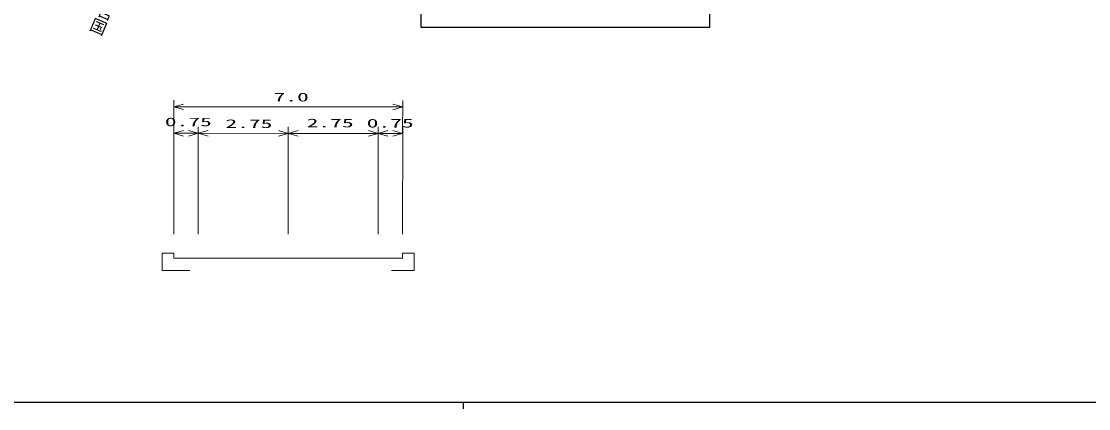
# Model space of a CAD drawing. Units: millimetres, scale not verified. Extents: x 40000 to 680000, y 20000 to 380000.
# Drawn here: x 200435 to 363711, y 204000 to 263293 of the extents above; entities that cross this region are included whole.
import ezdxf
from ezdxf.enums import TextEntityAlignment as Align

# ---------------------------------------------------------------- set-up
doc = ezdxf.new("R2010")
doc.units = ezdxf.units.MM
doc.header["$LTSCALE"] = 1000
for name, color, linetype, lineweight in [('M-BGD', 7, 'Continuous', 25), ('M-STR-HTXT', 7, 'Continuous', 13), ('M-STR-STRC', 7, 'Continuous', 25), ('M-TTL-BAND', 7, 'Continuous', 25)]:
    doc.layers.add(name, color=color, linetype=linetype, lineweight=lineweight)
doc.styles.add('@ＭＳ ゴシック', font='')
doc.styles.add('ＭＳ ゴシック', font='')
doc.styles.get('@ＭＳ ゴシック').set_extended_font_data('@MS Gothic')
doc.styles.get('ＭＳ ゴシック').set_extended_font_data('MS Gothic')

msp = doc.modelspace()

# ---------------------------------------------------------------- linework, layer by layer
at = {"layer": 'M-STR-HTXT'}
for p, q in [((223754, 246170), (223756, 251203)), ((223755, 250202), (225256, 250622)), ((225256, 249781), (223755, 250202)), ((223755, 250202), (258770, 250187)), ((257269, 250608), (258770, 250187)), ((258770, 250187), (257269, 249768)), ((258770, 251188), (258768, 246155)), ((223747, 230710), (223754, 247155)), ((223754, 246154), (225255, 246574)), ((226005, 246573), (227505, 246153)), ((227506, 247153), (227499, 230709)), ((227505, 246153), (229006, 246572)), ((239761, 246568), (241262, 246147)), ((241262, 247147), (241255, 230703)), ((241262, 246147), (242763, 246566)), ((253518, 246562), (255018, 246141)), ((255018, 247141), (255012, 230697)), ((255018, 246141), (256519, 246561)), ((257268, 246560), (258768, 246139)), ((258770, 247140), (258763, 230696)), ((225254, 245733), (223754, 246154)), ((223754, 246154), (227505, 246153)), ((227505, 246153), (226005, 245733)), ((229006, 245732), (227505, 246153)), ((227505, 246153), (241262, 246147)), ((241262, 246147), (239761, 245727)), ((242762, 245726), (241262, 246147)), ((241262, 246147), (255018, 246141)), ((255018, 246141), (253517, 245721)), ((256519, 245720), (255018, 246141)), ((255018, 246141), (258768, 246139)), ((258768, 246139), (257267, 245720)), ((221995, 227805), (221994, 225153)), ((221995, 227805), (223746, 227804)), ((223746, 227804), (223746, 227053)), ((223746, 227053), (258762, 227039)), ((258760, 227789), (260528, 227788)), ((258762, 227039), (258762, 227789)), ((260528, 227788), (260527, 225137)), ((221994, 225153), (226197, 225152)), ((260527, 225137), (257039, 225139))]:
    msp.add_line(p, q, dxfattribs=at)
at = {"layer": 'M-STR-STRC'}
for p, q in [((261590, 262372), (261591, 280229)), ((305731, 280228), (305730, 262371)), ((305730, 262371), (261590, 262372))]:
    msp.add_line(p, q, dxfattribs=at)
at = {"layer": 'M-TTL-BAND'}
for p, q in [((40000, 205000), (579000, 205000)), ((268000, 205000), (268000, 204000))]:
    msp.add_line(p, q, dxfattribs=at)

# ---------------------------------------------------------------- texts
at = {"layer": 'M-BGD', "style": '@ＭＳ ゴシック'}
msp.add_text('至岩国', height=1834, rotation=246.976, dxfattribs=at).set_placement((213323, 268832), align=Align.BOTTOM_LEFT)
at = {"layer": 'M-STR-HTXT', "style": 'ＭＳ ゴシック', "width": 2}
for s, p in [('7.0', (239017, 250637)), ('0.75', (222388, 246842)), ('2.75', (231654, 246573)), ('2.75', (244088, 246674)), ('0.75', (253267, 246642))]:
    msp.add_text(s, height=1320, rotation=359.976, dxfattribs=at).set_placement(p, align=Align.BOTTOM_LEFT)

doc.saveas('drawing.dxf')
